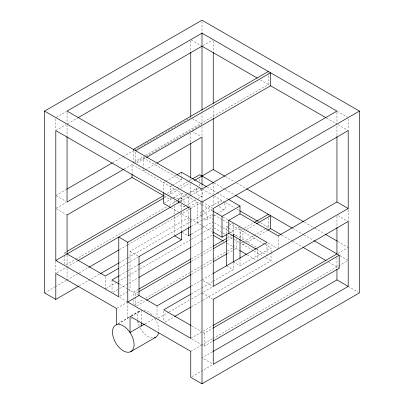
<?xml version="1.0" encoding="UTF-8"?>
<svg xmlns="http://www.w3.org/2000/svg" width="404" height="404" viewBox="0 0 404 404"><rect width="100%" height="100%" fill="white"/><g stroke="black" fill="none" stroke-linecap="round" stroke-linejoin="round"><path stroke-width="0.3" stroke-dasharray="2.02 1.52" d="M56.348 117.276L66.731 111.282M55.803 130.578L65.978 124.705M67.594 123.77L77.427 118.094M203.071 45.551L212.711 39.986M55.803 195.506L66.185 189.511M112.625 162.701L122.457 157.025M123.003 156.707L133.931 150.399M134.476 150.086L190.754 117.594M134.492 161.762L144.874 155.767M145.42 155.454L268.352 84.481L268.352 72.73M56.348 208.176L66.185 202.5M124.099 169.064L133.386 163.701M133.931 163.383L202 124.089L202 113.302M136.744 163.059L146.031 157.696M144.925 170.023L143.294 170.963L143.294 167.872M145.47 169.71L155.798 163.746M165.175 181.709L163.539 182.653L163.539 191.466M165.721 181.391L176.624 175.094M171.892 185.618L170.286 186.547L170.286 195.203M172.427 185.31L181.532 180.053L181.532 177.058M64.797 264.393L64.797 252.646L65.892 252.015M164.236 195.233L176.255 188.294M176.806 187.981L187.729 181.669M188.279 181.356L192.102 179.149M164.302 197.793L167.579 195.905M168.125 195.587L178.507 189.592M180.694 188.33L189.981 182.972M190.526 182.653L193.804 180.76M164.059 203.131L172.286 198.379M172.786 198.091L181.532 193.041L181.532 202.086M179.149 198.516L186.779 194.112M187.325 193.794L197.142 188.128M65.892 264.999L75.179 259.636M75.725 259.323L166.968 206.641M169.155 205.383L176.806 200.965M177.351 200.652L187.183 194.97M189.37 193.708L199.202 188.032M56.873 272.801L66.185 267.428M66.731 267.115L77.427 260.934M180.133 201.636L189.981 195.955M190.526 195.642L201.455 189.33M183.916 206.782L185.007 206.151M185.552 205.838L195.915 199.854M198.096 198.596L201.909 196.394M189.133 206.833L197.278 202.131L197.278 222.907M44.556 292.9L54.909 286.926M55.454 286.608L66.347 280.32M66.892 280.007L88.355 267.615M119.498 249.632L127.366 245.092M127.694 244.9L190.016 208.918M190.526 208.626L200.929 202.616M128.957 290.92L130.027 290.304L130.027 251.344L188.279 217.711M202.182 211.186L219.635 201.116M79.229 285.87L99.929 273.917M119.544 262.595L127.169 258.191M127.715 257.873L189.819 222.018M190.365 221.705L201.263 215.413M201.803 215.1L212.701 208.807M119.943 267.554L127.002 263.479M127.548 263.166L138.405 256.899M191.289 226.366L212.57 214.08L212.57 234.855L203.283 240.218M206.409 219.766L212.408 216.307M212.953 215.988L216.226 214.1M216.771 213.787L224.402 209.378M119.635 275.528L127.235 271.135M127.78 270.821L138.638 264.554M191.521 234.022L202.313 227.79M202.853 227.477L212.57 221.867M105.828 288.688L117.266 282.088M117.811 281.775L128.159 275.801M128.704 275.483L139.592 269.195M140.137 268.882L190.789 239.638M191.329 239.325L212.57 227.063M113.125 292.269L119.135 288.799M119.68 288.481L128.427 283.436M128.972 283.123L138.259 277.76M191.264 247.157L202.737 240.531M226.518 233.714L226.518 226.801L228.073 225.902M228.593 225.604L232.744 223.205M119.852 296.177L128.422 291.228M228.765 233.295L240.011 226.801M138.319 289.41L133.401 292.249L133.401 297.198M191.319 258.812L212.63 246.511M227.381 237.991L232.3 235.153M232.845 234.835L233.936 234.204L233.936 236.678M242.314 229.371L240.688 230.31L240.688 238.966M244.486 228.119L253.707 222.791M138.38 291.971L135.648 293.551L135.648 296.642M191.38 261.373L212.691 249.071M227.447 240.552L232.361 237.714M235.093 236.133L236.189 235.502M244.561 230.669L242.935 231.608L242.935 240.264M246.733 229.416L255.954 224.094M117.064 308.176L127.24 302.298M134.492 304.606L143.233 299.556M145.42 298.298L190.774 272.114M191.319 271.796L213.721 258.863M214.266 258.55L226.836 251.293M227.381 250.975L233.391 247.506M242.314 242.355L240.688 243.294L253.561 250.727M242.855 242.041L253.707 235.779M254.247 235.466L265.095 229.204M265.64 228.891L268.352 227.321L268.352 215.574M136.744 305.904L146.031 300.541M191.38 274.356L212.691 262.055M227.447 253.535L233.456 250.066M234.002 249.753L236.189 248.49L236.189 238.597M244.561 243.652L242.935 244.592L242.935 242.738M246.733 242.4L255.954 237.077M256.495 236.764L267.347 230.502M131.098 315.655L140.203 310.398M117.897 323.831L129.189 317.307M131.34 316.064L140.486 310.787M118.145 323.791L129.406 317.291M131.563 316.044L141.279 310.434M191.223 286.138L201.54 280.179M202.081 279.866L212.398 273.912M191.456 293.794L201.227 288.153M201.773 287.84L212.63 281.568M213.176 281.255L233.265 269.655L233.265 263.373M233.265 261.863L240.011 265.761L271.049 247.839L271.049 252.167M145.051 323.846L154.767 318.236M158.11 318.241L168.488 312.247M169.039 311.933L190.895 299.314M191.44 298.995L212.751 286.694M164.852 322.139L174.109 316.792M191.536 306.732L202.429 300.445M202.975 300.127L271.049 260.827L271.049 252.788M190.754 338.35L201.465 332.164M203.091 331.224L212.383 325.861M338.022 253.323L348.197 247.45M202.899 332.376L204.247 333.154L212.443 328.422M190.754 351.334L201.465 345.152M212.383 338.85L202 344.844L204.247 346.142L212.443 341.41M212.928 338.532L347.662 260.747M212.383 351.834L202 357.828L212.711 364.014M191.844 376.68L212.544 364.726M337.269 111.282L347.652 117.276M191.289 39.986L200.929 45.551M260.459 79.921L269.751 85.284M326.573 118.094L336.951 124.084L336.951 136.022M338.022 124.705L348.197 130.578M192.36 118.523L202 124.089M191.824 131.199L200.929 136.456M338.022 215.605L348.197 221.478M225.265 176.477L234.552 181.84M236.739 183.103L246.026 188.461M304.49 222.215L314.322 227.891M314.868 228.209L324.705 233.886M337.815 241.456L347.652 247.137M214.019 182.972L224.72 189.148M225.265 189.461L234.78 194.955M292.698 228.391L303.621 234.704M303.944 234.886L313.459 240.38M340.001 255.707L348.197 260.439M207.222 187.092L216.509 192.456M217.059 192.774L227.987 199.081M202.545 189.33L213.474 195.642M214.019 195.955L224.947 202.263M225.493 202.581L234.78 207.944M236.966 209.201L239.153 210.464M258.277 221.508L259.913 222.453M260.459 222.766L269.751 228.129M281.77 235.067L292.148 241.062M292.698 241.38L302.53 247.056M328.755 262.196L339.203 268.226M181.532 180.053L143.294 157.979L143.294 167.256M202 202L212.711 208.186M348.197 286.406L358.373 292.284M201.581 204.616L132.052 164.473L132.052 173.745M201.828 204.757L212.671 211.014M222.968 216.963L228.386 220.089M267.867 242.885L277.7 248.561M214.211 215.024L222.407 219.756M222.958 220.074L264.494 244.051M265.039 244.369L271.049 247.839M181.532 200.833L174.786 196.935L174.786 198.192M226.518 226.801L228.073 227.699M228.593 228.002L233.265 230.699M214.196 222.806L222.326 227.502M222.867 227.816L229.371 231.568M229.916 231.881L257.555 247.839M164.276 196.066L170.286 199.531L170.286 197.677M256.626 249.379L265.908 254.742M214.211 228.007L222.407 232.744M222.958 233.058L225.139 234.32M227.326 235.583L233.34 239.052M233.886 239.37L240.446 243.157M254.106 251.046L263.398 256.409M265.585 257.671L271.049 260.827M171.069 207.777L178.598 212.125M179.139 212.433L189.87 218.63M190.395 218.933L201.581 225.392M202.116 225.7L212.337 231.603M227.205 243.304L232.083 246.117M232.623 246.43L239.128 250.187M247.258 254.879L256.469 260.201M182.053 232.295L187.244 235.295M226.518 265.761L233.265 269.655M56.338 195.819L65.978 201.384M203.071 280.533L213.246 286.406M56.338 208.802L67.049 214.984M130.027 251.344L138.491 256.232M202 292.9L212.711 299.081M64.797 252.646L67.049 253.944M119.665 284.32L127.3 288.729M127.846 289.042L139.021 295.496M191.622 325.866L201.455 331.543M119.635 297.288L127.235 301.677M191.622 338.85L201.455 344.526M127.775 301.99L127.785 318.226A15.266 8.817 60 0 1 129.093 317.948M348.197 118.852L348.197 129.568M348.197 209.626L348.197 220.973M336.951 112.337L336.951 123.467M336.951 216.241L336.951 226.927M336.951 257.651L336.951 268.165M278.25 235.891L278.25 248.258M267.004 243.622L267.004 255.373M257.555 248.46L257.555 259.59M240.011 228.058L240.011 238.744M240.011 258.848L240.011 265.761M233.936 237.294L233.936 247.192M233.265 223.533L233.265 235.098M213.246 40.94L213.246 51.656M213.246 107.131L213.246 117.847M213.246 182.522L213.246 194.273M213.246 196.743L213.246 207.257M204.247 333.154L204.247 346.142M202 21.457L202 32.78M202 126.513L202 136.577M202 185.305L202 200.763M199.753 179.058L199.753 181.532M199.753 184.007L199.753 186.481M190.754 40.935L190.754 51.616M190.754 133.103L190.754 143.188M190.754 178.487L190.754 181.007M190.754 183.532L190.754 195.511M188.279 196.935L188.279 205.752M188.279 208.267L188.279 227.099M181.532 172.261L181.532 176.457M181.532 204.348L181.532 211.514M181.532 211.893L181.532 231.997M174.786 200.707L174.786 203.217M174.786 205.732L174.786 213.903M174.786 216.413L174.786 235.896M163.761 311.019L163.761 321.528M157.015 305.884L157.015 317.635M141.274 310.408L141.274 321.655M135.648 151.944L135.648 162.453M135.648 297.258L135.648 305.298M133.401 150.642L133.401 162.393M133.401 299.672L133.401 304M112.034 279.916L112.034 291.663M105.282 276.639L105.282 289.006M67.049 112.337L67.049 123.467M67.049 124.715L67.049 136.022M67.049 255.182L67.049 265.691M67.049 268.165L67.049 278.679M55.803 118.847L55.803 129.532M55.803 261.444L55.803 272.791M200.818 189.405A4.772 2.752 60 0 1 202.025 196.319A4.772 2.752 60 0 1 196.551 192.38A4.772 2.752 60 0 1 199.031 188.123M200.182 188.819A4.772 2.752 60 0 1 200.505 189.097M224.159 203.47A4.772 2.752 60 0 1 224.346 209.413A4.772 2.752 60 0 1 219.306 206.005M218.71 204.096A4.772 2.752 60 0 1 222.836 201.939M203.045 211.343A4.772 2.752 60 0 1 207.398 217.584A4.772 2.752 60 0 1 203.045 218.796M201.525 216.807A4.772 2.752 60 0 1 201.525 211.575M184.583 206.075A4.772 2.752 60 0 1 178.927 203.616M178.225 199.98A4.772 2.752 60 0 1 181.613 198.803A4.772 2.752 60 0 1 184.87 204.005M131.022 318.044A15.266 8.817 60 0 1 132.037 318.291M137.284 321.397A15.266 8.817 60 0 1 140.193 324.523M152.505 337.996A15.266 8.817 60 0 1 139.925 327.644M139.264 326.306A15.266 8.817 60 0 1 137.648 321.539M137.32 319.559A15.266 8.817 60 0 1 137.229 318.286L137.224 317.67A15.266 8.817 60 0 1 140.875 310.595M144.021 310.176A15.266 8.817 60 0 1 151.788 314.559M154.979 318.549A15.266 8.817 60 0 1 158.807 329.846L158.812 330.462A15.266 8.817 60 0 1 158.747 331.644"/><path stroke-width="0.61" d="M78.684 286.184L55.803 299.394L44.556 292.9L44.556 111.1L202 20.2L359.444 111.1L359.444 292.9L202 383.8L190.754 377.306L190.754 351.334L130.027 316.276L130.027 332.517L144.511 324.154M202 33.184L67.049 111.1L202 189.011L336.951 111.1L202 33.184L202 110.262M77.977 117.776L202 46.172L257.181 78.033M133.401 149.409L268.352 71.493M66.731 189.198L112.08 163.019M135.648 150.707L270.599 72.791L270.599 85.779L146.576 157.383M123.579 169.362L67.049 202L67.049 136.653M163.731 195.748L132.052 177.457L67.049 214.984L67.049 253.944L105.282 276.018L118.857 268.18M156.883 163.12L202 137.072L202 184.689M177.169 174.781L181.532 172.261L206.671 186.779M66.983 251.384L163.691 195.551M192.647 178.831L199.753 174.73L213.474 182.653M188.587 207.146L127.775 242.254L127.775 301.99L190.754 338.35L190.754 208.489L55.803 130.578L55.803 260.434L163.756 198.112M194.349 180.447L213.246 169.539L224.72 176.159M77.977 260.62L179.593 201.95M88.9 267.296L118.953 249.95M44.556 111.1L202 202L359.444 111.1M100.475 273.604L118.998 262.908M138.951 256.585L190.789 226.654M119.089 275.841L112.034 279.916L119.119 284.007M138.638 264.554L181.532 239.789L181.532 231.618M190.981 234.335L188.279 235.896L188.279 227.725M212.873 211.135L222.018 216.413L240.011 206.025L240.011 213.817L278.25 235.891L336.951 202L348.197 208.494L348.197 130.578L213.246 208.489L213.246 286.406L348.197 208.494M256.075 249.066L228.765 233.295L228.765 220.311L240.011 213.817M138.804 277.442L190.713 247.475M212.873 231.911L222.018 237.193L228.765 233.295M138.865 289.097L190.774 259.126M213.176 246.193L226.836 238.304M254.247 222.478L268.352 214.337M138.925 291.658L190.834 261.686M213.236 248.753L226.897 240.865M256.495 223.781L270.599 215.635L270.599 228.624L267.887 230.189M127.775 301.99L139.021 295.496L157.015 305.884L190.678 286.451M146.576 300.228L190.834 274.675M213.236 261.741L226.897 253.853M212.923 273.604L267.004 242.385L228.765 220.311M190.91 294.107L163.761 309.782L191.077 325.548M174.654 316.478L190.996 307.045M130.81 351.631L155.555 337.345M212.928 325.548L336.951 253.944L336.951 227.553M212.989 328.109L339.203 255.242L339.203 268.226L212.989 341.092M212.928 351.52L336.951 279.916L348.197 286.406L348.197 221.478L213.246 299.394L213.246 364.322L348.197 286.406M270.296 85.603L326.023 117.776M246.576 188.779L303.394 221.584M325.25 234.204L337.269 241.143M235.33 195.273L292.148 228.078M314.004 240.693L339.203 255.242M228.533 199.399L240.011 206.025M239.698 210.782L257.727 221.19M270.296 228.447L281.224 234.754M303.076 247.374L326.023 260.62M170.528 207.464L163.539 203.429L163.539 192.723M213.115 235.168L223.412 241.112M239.668 250.5L246.718 254.565M174.786 235.896L181.532 239.789M127.775 242.254L118.781 237.062L118.781 296.794L55.803 260.434M141.067 325.72L141.274 326.028L141.274 322.902M116.539 324.72L116.529 308.484L55.803 273.422L55.803 299.394M336.951 136.653L336.951 202M336.951 269.402L336.951 279.916M240.011 239.37L240.011 258.222M233.265 235.098L233.265 262.115M226.518 234.345L226.518 265.761M222.018 216.413L222.018 237.193M213.246 52.288L213.246 103.348M213.246 118.478L213.246 169.539M202 202L202 383.8M190.754 52.247L190.754 116.337M190.754 143.188L190.754 177.856M139.021 256.54L139.021 295.496M132.052 174.366L132.052 177.457M178.639 202.98A4.772 2.752 60 0 1 178.164 200.894M158.58 332.755A15.266 8.817 60 0 1 154.338 337.825M130.234 332.835L129.82 332.214A15.266 8.817 60 0 0 118.549 324.412A15.266 8.817 60 0 0 112.484 331.957L112.489 332.568A15.266 8.817 60 0 0 123.402 350.889A15.266 8.817 60 0 0 134.072 344.748L134.067 344.132A15.266 8.817 60 0 0 130.234 332.835"/></g></svg>
